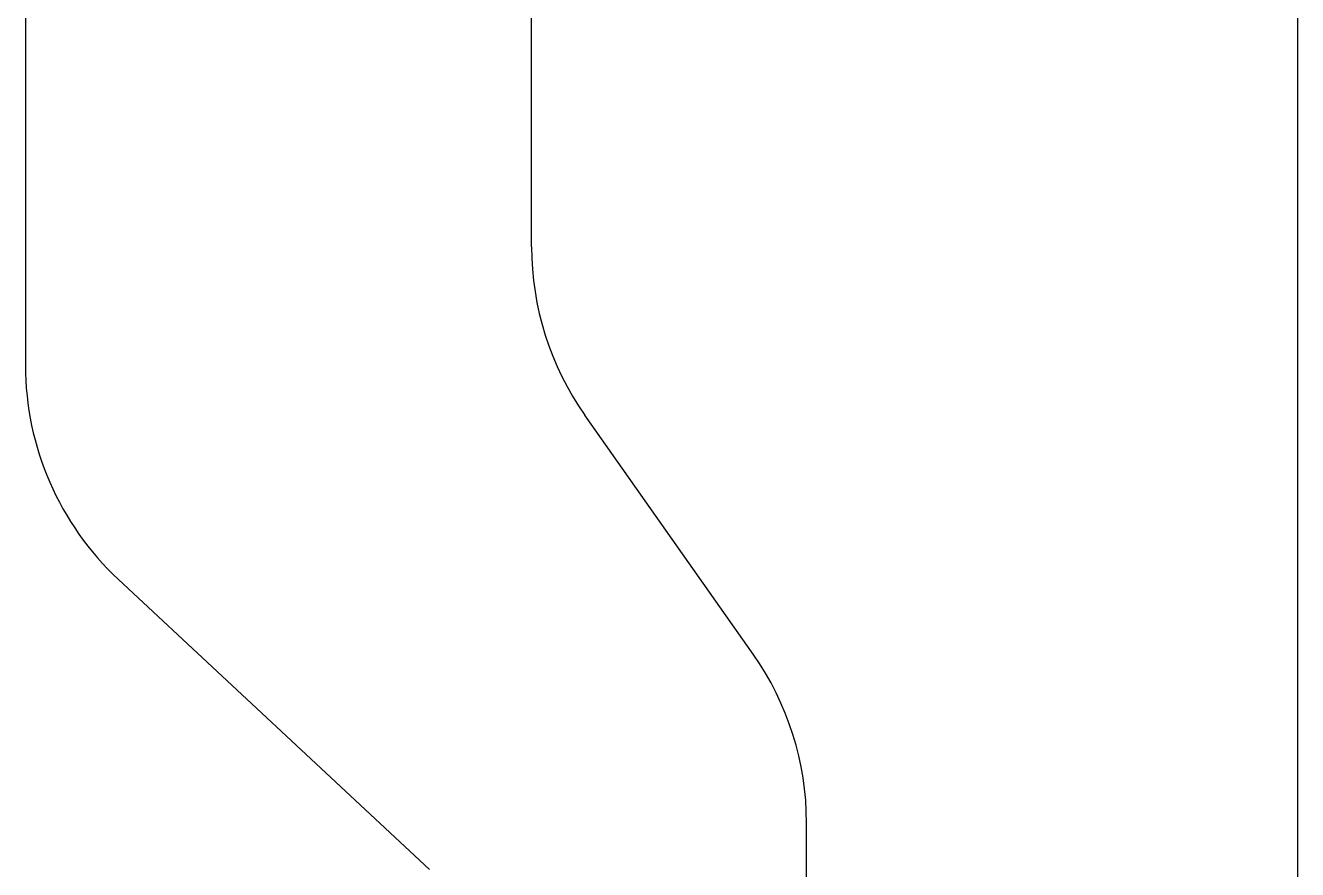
# Model space of a CAD drawing. Header units: millimetres. Extents: x 7 to 507, y -14 to 339.
# Drawn here: x 142.76 to 186.24, y 120.58 to 149.43 of the extents above; entities that cross this region are included whole.
import ezdxf

# ---------------------------------------------------------------- set-up
doc = ezdxf.new("R2010")
doc.units = ezdxf.units.MM
doc.header["$LTSCALE"] = 23.1
doc.layers.get('0').update_dxf_attribs({"linetype": 'CONTINUOUS'})

msp = doc.modelspace()

# ---------------------------------------------------------------- linework, layer by layer
at = {"color": 7}
msp.add_line((186.2401, 320.7442), (186.2401, 50.0081), dxfattribs=at)
at = {"color": 3}
for p, q in [((160.0563, 141.8642), (160.0563, 193.0195)), ((142.7563, 187.2745), (142.7563, 137.807)), ((167.6321, 127.9396), (161.8805, 136.106)), ((145.9363, 130.4934), (156.5663, 120.5808)), ((169.4563, 105.1117), (169.4563, 122.1814))]:
    msp.add_line(p, q, dxfattribs=at)
for centre, start, end in [((170.0563, 141.8642), 180, 215.15687), ((152.7563, 137.807), 180, 227), ((159.4563, 122.1814), 0, 35.15687)]:
    msp.add_arc(centre, 10, start, end, dxfattribs=at)

doc.saveas('drawing.dxf')
